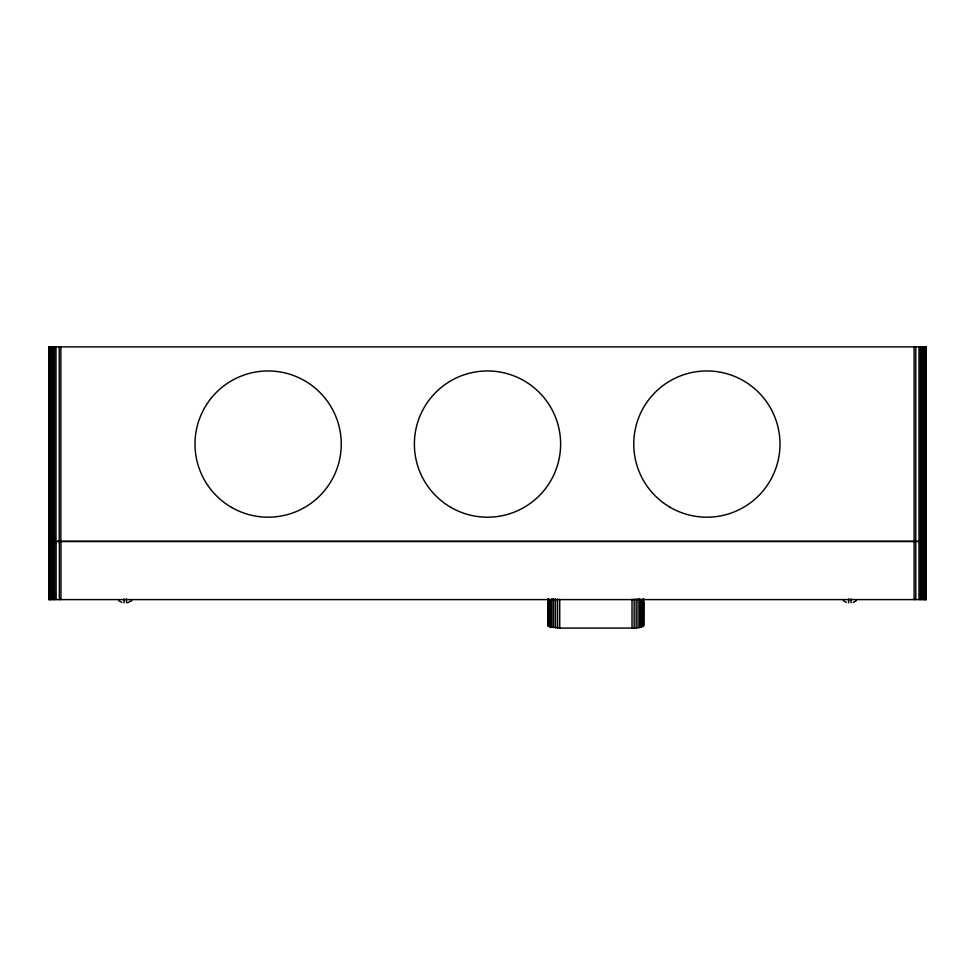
<?xml version="1.0" encoding="UTF-8"?>
<svg xmlns="http://www.w3.org/2000/svg" width="975" height="975" viewBox="0 0 975 975"><rect width="100%" height="100%" fill="white"/><g stroke="black" fill="none" stroke-linecap="round" stroke-linejoin="round"><path stroke-width="1.46" d="M643.098 601.356L643.829 602.148L643.732 625.133C640.721 629.216 632.519 627.51 627.644 628.083L559.723 628.083L549.449 626.706L548.06 625.938L548.06 598.565M548.596 626.328L548.596 598.955M549.449 626.706L549.449 599.332M550.607 627.047L550.607 599.674M552.033 627.352L552.033 598.467M553.702 627.608L553.702 598.723M555.567 627.827L555.567 598.942M557.59 627.985L557.59 599.089M559.723 628.083L559.723 599.186M632.019 628.083L632.019 599.186M634.152 627.985L634.152 599.089M636.175 627.827L636.175 598.93M638.04 627.608L638.04 598.723M639.71 627.352L639.71 598.455M641.136 627.047L641.136 599.674M642.293 626.693L642.293 599.332M643.147 626.328L643.147 598.955M643.671 625.938L643.671 598.565M548.547 601.368L547.816 602.16L548.06 625.938M131.808 600.661L127.493 602.721M856.391 600.661L853.174 602.44M48.75 346.881L926.25 346.881L926.25 541.271L48.75 541.271M48.86 541.552L926.25 541.552L926.25 599.601L48.86 599.601L48.86 541.552L48.957 599.601M846.507 602.44L843.29 600.661M121.936 602.44L118.718 600.661M926.14 346.881L926.14 541.271M926.14 541.552L926.14 599.601M925.702 346.881L925.702 541.271M925.702 541.552L925.702 599.601M925.068 346.881L925.068 541.271M925.068 541.552L925.068 599.601M924.203 346.881L924.203 541.271M924.203 541.552L924.203 599.601M923.142 346.881L923.142 541.271M923.142 541.552L923.142 599.601M921.899 346.881L921.899 541.271M921.899 541.552L921.899 599.601M920.497 346.881L920.497 541.271M920.497 541.552L920.497 599.601M918.986 346.881L918.986 541.271M918.986 541.552L918.986 599.601M915.769 346.881L915.769 541.271M915.769 541.552L915.769 599.601M914.123 346.881L914.123 541.271M914.123 541.552L914.123 599.601M851.041 598.845L851.041 602.806M848.64 598.845L848.64 602.806M126.47 598.845L126.47 602.806M124.069 598.845L124.069 602.806M60.877 346.881L60.877 541.271M60.974 541.552L60.974 599.601M59.341 541.552L59.341 599.601M59.231 346.881L59.231 541.271M56.014 346.881L56.014 541.271M56.123 541.552L56.123 599.601M54.612 541.552L54.612 599.601M54.502 346.881L54.502 541.271M53.211 541.552L53.211 599.601M53.101 346.881L53.101 541.271M51.968 541.552L51.968 599.601M51.858 346.881L51.858 541.271M50.797 346.881L50.797 541.271M50.895 541.552L50.895 599.601M49.932 346.881L49.932 541.271M50.042 541.552L50.042 599.601M49.298 346.881L49.298 541.271M49.396 541.552L49.396 599.601M48.86 346.881L48.86 541.271M450.938 507.402A73.125 73.125 0 0 0 560.625 444.076A73.125 73.125 0 0 0 450.938 380.75A73.125 73.125 0 0 0 450.938 507.402M231.562 507.402A73.125 73.125 0 0 0 341.25 444.076A73.125 73.125 0 0 0 231.562 380.75A73.125 73.125 0 0 0 231.562 507.402M670.312 507.402A73.125 73.125 0 0 0 780 444.076A73.125 73.125 0 0 0 670.312 380.75A73.125 73.125 0 0 0 670.312 507.402"/></g></svg>
